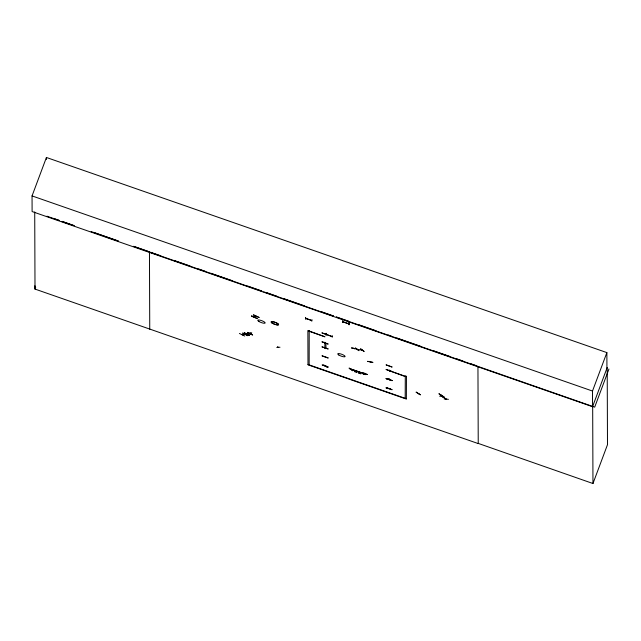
<?xml version="1.0" encoding="UTF-8"?>
<svg xmlns="http://www.w3.org/2000/svg" width="641" height="641" viewBox="0 0 641 641"><rect width="100%" height="100%" fill="white"/><g stroke="black" fill="none" stroke-linecap="round" stroke-linejoin="round"><path stroke-width="0.96" d="M276.768 347.462L279.981 347.23M322.07 346.949L328.072 348.944M325.139 342.342L325.171 342.855M325.876 333.448L326.133 335.243L325.852 333.448M328.016 344.097L322.078 341.845M328.056 348.912L322.078 346.821M328.096 357.878L322.127 355.755M328.104 367.125L322.135 364.945L328.136 366.964M332.455 335.756L332.174 337.27M386.146 369.553L392.116 371.644L386.162 369.432M386.138 378.679L392.164 380.57M386.17 387.645L392.148 389.728L386.186 387.517M389.063 379.424L389.544 378.943M360.667 348.872L363.936 351.388M349.089 368.11L352.935 370.722M349.273 368.158L352.67 370.722M386.162 364.929L392.14 367.053L386.194 364.889M389.311 370.498L389.424 370.001M386.186 388.494L390.193 388.702M444.181 398.998L448.428 399.319M439.029 393.83L443.227 396.467L439.037 393.79M367.662 361.308L372.966 362.429L367.774 361.404M247.362 332.367L252.642 335.035L247.49 332.391M247.803 335.636L242.602 333.056L247.755 335.692M253.443 315.035L259.196 317.527L253.54 314.779M328.048 343.937L322.046 341.917M392.156 380.602L386.154 378.615M478.154 443.372L592.965 483.522L607.492 444.686L607.203 367.525L592.556 406.69L32.106 211.562L32.05 195.914L46.424 157.478L606.875 352.606L606.931 368.246M35.704 287.224L35.007 289.083L478.234 443.58L477.946 366.42L594.696 407.139L608.95 369.016M305.693 317.471L305.733 319.202L305.437 317.399M309.21 330.452L309.154 364.889M324.763 342.911L325.924 343.312L325.94 348.664L324.779 348.263L324.939 342.43M325.139 342.991L325.412 342.422M349.105 323.144L349.105 324.811L348.888 322.719M358.912 372.261L358.455 372.109L359.441 372.878L358.455 372.982L360.939 373.847L359.938 373.062L360.907 372.958L359.673 372.878L359.032 371.94M405.288 375.738L405.192 398.325M309.026 331.253L324.955 336.797L307.864 330.532L307.992 364.809L406.354 399.055L406.45 376.139M592.556 406.69L592.5 391.042L606.875 352.606M322.135 355.971L328.088 358.039M392.14 380.674L386.138 378.583M257.241 318.441L251.448 316.061L253.267 316.454M257.129 318.553L251.448 316.077M239.422 333.448L244.718 336.036M244.293 332.751L249.461 335.435L244.301 332.799M416.161 392.172L420.408 394.856L416.201 392.132M323.601 364.809L327.255 367.405M355.475 348.079L358.992 350.691L355.523 348.047M367.325 374.392L363.078 374.088L367.517 374.472M439.678 396.202L444.133 396.603M254.309 317.215L256.079 316.293M248.724 333.208L251.737 332.831M342.47 322.503L342.51 320.812L342.791 322.519M326.229 333.288L325.836 333.48M256.24 316.502L254.477 317.135M418.301 393.478L418.781 393.622M440.776 395.08L440.343 395.032L440.976 395.185M370.29 361.828L370.025 361.588M242.074 334.706L245.054 334.314M245.255 334.458L242.37 334.818M249.974 333.817L247.089 334.185M325.62 366.091L326.285 366.275L325.708 366.107M350.379 369.408L350.907 369.488M357.197 349.353L361.981 350.082M361.516 350.01L362.189 350.202M348.76 323.897L342.815 321.758L348.752 323.825M250.919 333.472L250.423 333.208M249.75 333.689L246.793 334.073M277.561 346.989L278.242 347.27L277.561 346.997M354.104 348.576L354.625 348.832L354.273 348.568M440.391 395.04L440.928 395.185M305.789 318.369L311.702 320.484L305.853 318.465M350.819 369.48L350.427 369.416M365.787 374.656L365.426 374.44M418.373 393.582L418.805 393.638M360.659 348.904L364.128 351.428M357.438 349.481L357.742 349.449M250.607 333.224L251.048 333.44M442.098 396.523L446.312 399.159L442.018 396.571M387.965 388.526L387.525 388.262M32.05 195.914L592.5 391.042M46.945 216.185L59.172 220.44M61.993 221.417L74.22 225.68L61.993 221.369M91.142 231.569L118.417 241.064L94.908 232.851M133.464 246.304L149.449 251.873L135.347 246.953M150.395 252.201L160.779 255.815M173.991 260.414L190.04 266.007M198.534 268.964L205.144 271.263M210.809 273.234L232.523 280.79M247.618 286.054L261.784 290.982M266.504 292.625L276.88 296.238M284.436 298.866L304.259 305.773M321.245 311.686L333.52 315.957M336.349 316.942L348.624 321.213M358.063 324.506L375.995 330.748M388.27 335.019L391.098 336.004M396.763 337.975L420.36 346.196M433.58 350.795L449.621 356.38M456.232 358.68L462.842 360.979M470.39 363.615L477 365.915M54.469 218.749L59.172 220.392M150.395 252.386L261.784 291.158M263.667 291.823L333.52 316.141M336.349 317.127L477 366.091M312.031 319.739L311.774 321.245M406.266 376.62L388.975 370.562L405.112 376.539M363.183 372.766L365.995 373.743M307.992 364.481L406.354 398.726M323.873 342.19L325.572 342.823M388.005 378.711L390.553 379.64M387.573 388.27L388.142 388.526M348.84 323.008L348.848 324.634M34.91 285.702L35.007 289.083L34.718 211.923M592.677 406.37L592.965 483.522M149.457 252.057L149.746 329.21M46.424 157.478L46.432 159.433M322.03 332.911L332.118 336.541L322.03 332.911M356.628 348.88L351.428 347.919L356.644 348.88M356.556 371.443L354.577 370.754L355.571 371.532L354.577 371.628L357.069 372.493L356.059 371.708L357.029 371.612L356.556 371.443M365.819 374.224L349.89 368.679L365.819 374.224M338.801 354.994A3.942 0.97 20.5 0 0 345.01 356.692A3.942 0.97 20.5 0 0 340.459 353.856A3.942 0.97 20.5 0 0 338.801 354.994M272.273 323.112A3.958 0.97 20.5 0 0 278.506 324.819A3.958 0.97 20.5 0 0 273.931 321.958A3.958 0.97 20.5 0 0 272.273 323.112M272.281 323.12A3.942 0.97 20.5 0 0 278.482 324.819A3.942 0.97 20.5 0 0 273.931 321.974A3.942 0.97 20.5 0 0 272.281 323.12M258.852 321.429A3.942 0.97 20.5 0 0 265.054 323.128A3.942 0.97 20.5 0 0 260.502 320.284A3.942 0.97 20.5 0 0 258.852 321.429"/></g></svg>
